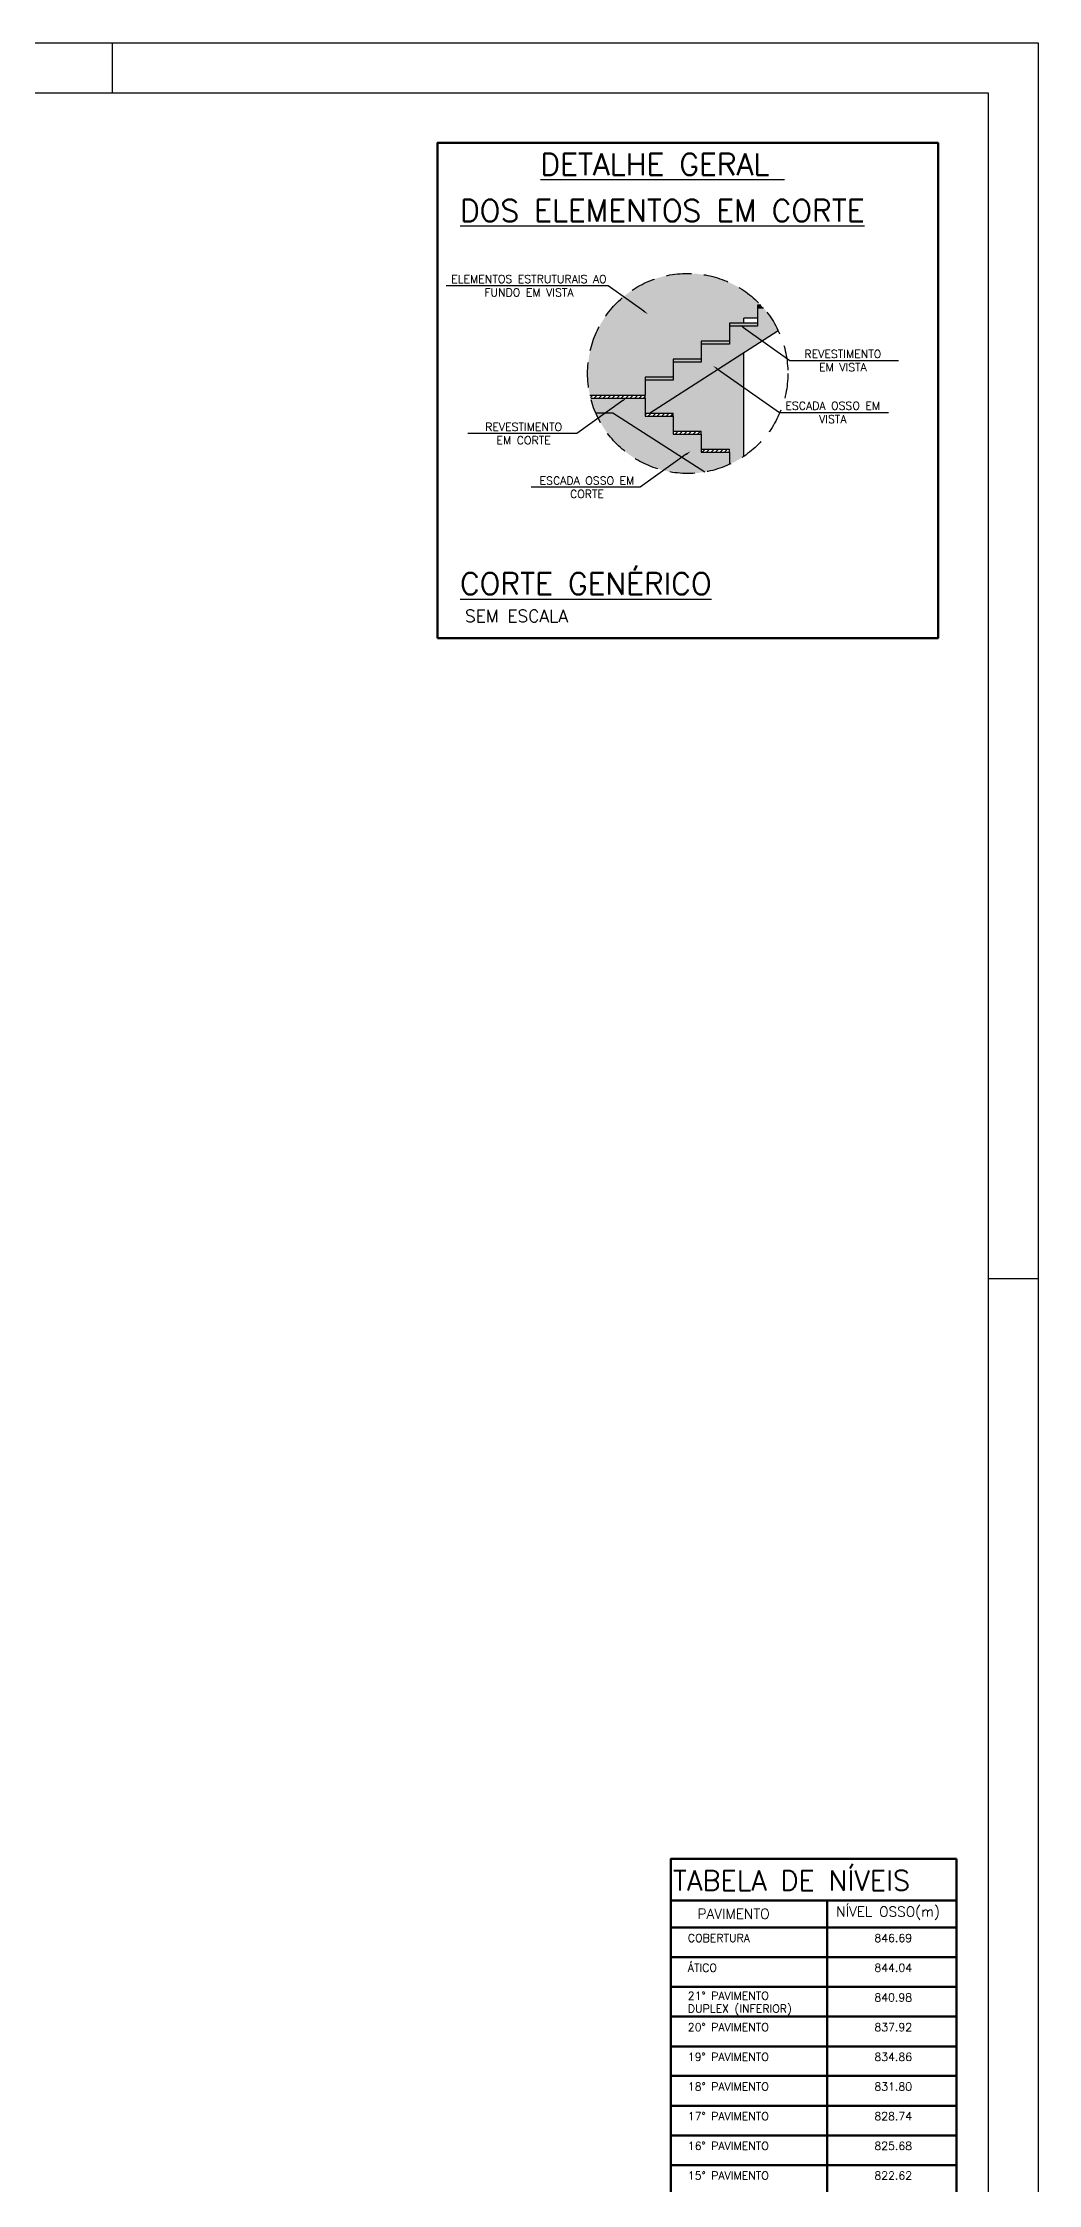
# Model space of a CAD drawing. Header units: millimetres. Extents: x 7530 to 14400, y -7174 to -2969.
# Drawn here: x 13406 to 14400, y -5109 to -2969 of the extents above; entities that cross this region are included whole.
import ezdxf
from ezdxf import colors
from ezdxf.entities.mleader import LeaderData, LeaderLine
from ezdxf.math import Vec2, Vec3

# ---------------------------------------------------------------- set-up
doc = ezdxf.new("R2010")
doc.units = ezdxf.units.MM
doc.header["$LTSCALE"] = 50
doc.linetypes.add('DASHED', pattern=[0.75, 0.5, -0.25])
for name, color, linetype in [('AR-TEXTO_REGUA 120_1-200', 4, 'Continuous'), ('F-AUX', 2, 'Continuous'), ('F-AUX-RED', 1, 'Continuous'), ('F-CORTE', 4, 'Continuous'), ('F-COTAS', 106, 'Continuous'), ('F-MARGEM', 1, 'Continuous'), ('F-REVESTIMENO HACH', 1, 'Continuous'), ('F-REVESTIMENTO', 1, 'Continuous'), ('F-SOLIDO', 71, 'Continuous'), ('F-TEXTO', 6, 'Continuous'), ('F-TEXTO ESCADA', 2, 'Continuous'), ('F-VISTA', 2, 'Continuous'), ('F-VISTA ESCADA', 2, 'Continuous'), ('F-VISTA SÓLIDO', 254, 'Continuous'), ('F-VISTA SÓLIDO ESCADA', 253, 'Continuous')]:
    doc.layers.add(name, color=color, linetype=linetype)
doc.layers.add('ARQ-ANO-TXT', color=2, linetype='Continuous', lineweight=9)
doc.layers.add('ARQ-DET', color=1, linetype='Continuous', lineweight=9)
doc.styles.add('REGUA-120-esc1_200', font='simplex.shx', dxfattribs={"height": 0.6})
doc.styles.add('ROMANS', font='romans.shx')
doc.styles.get("Standard").update_dxf_attribs({"font": 'romans.shx'})
pattern_1 = [(45, (-3839.32, 3571.483), (-2.245064, 2.245064), [])]

# ---------------------------------------------------------------- blocks, each defined once
blk = doc.blocks.new('A0-1L')
at = {"layer": 'F-MARGEM', "color": 2}
for p, q in [((0, 84.1), (137.4, 84.1)), ((118.9, 84.1), (118.9, 83.1)), ((118.9, 84.1), (118.9, 83.1)), ((137.4, 84.1), (137.4, 0)), ((136.4, 59.4), (137.4, 59.4)), ((136.4, 59.4), (137.4, 59.4))]:
    blk.add_line(p, q, dxfattribs=at)
blk.add_lwpolyline([(0, 84.1), (137.4, 84.1), (137.4, 0), (0, 0)], close=True, dxfattribs=at)
at = {"layer": 'F-MARGEM', "color": 7}
blk.add_lwpolyline([(2.5, 83.1), (136.4, 83.1), (136.4, 1), (2.5, 1)], close=True, dxfattribs=at)
blk = doc.blocks.new('A$C037E4E7A')
at = {"layer": 'ARQ-DET', "lineweight": 50}
for p, q in [((285.3, 1086), (285.3, 0)), ((156.2, 1044.3), (156.2, 0)), ((0, 1017.2), (285.3, 1017.2)), ((0, 987.5), (285.3, 987.5)), ((0, 957.8), (285.3, 957.8)), ((0, 928.1), (285.3, 928.1)), ((0, 898.4), (285.3, 898.4)), ((0, 868.8), (285.3, 868.8)), ((0, 839.1), (285.3, 839.1)), ((0, 809.4), (285.3, 809.4)), ((0, 779.7), (285.3, 779.7)), ((0, 750), (285.3, 750)), ((0, 720.3), (285.3, 720.3)), ((0, 690.6), (285.3, 690.6)), ((0, 660.9), (285.3, 660.9)), ((0, 631.3), (285.3, 631.3)), ((0, 601.6), (285.3, 601.6)), ((0, 571.9), (285.3, 571.9)), ((0, 542.2), (285.3, 542.2)), ((0, 512.5), (285.3, 512.5)), ((0, 482.8), (285.3, 482.8)), ((0, 425), (285.3, 425)), ((0, 379.7), (285.3, 379.7)), ((0, 334.4), (285.3, 334.4)), ((0, 289.1), (285.3, 289.1)), ((0, 243.7), (285.3, 243.7)), ((0, 195.3), (285.3, 195.3)), ((0, 146.9), (285.3, 146.9)), ((0, 98.4), (285.3, 98.4)), ((0, 65.6), (285.3, 65.6)), ((0, 32.8), (285.3, 32.8)), ((0, 0), (285.3, 0))]:
    blk.add_line(p, q, dxfattribs=at)
at = {"layer": 'ARQ-DET', "lineweight": 70}
blk.add_line((0, 1044.3), (285.3, 1044.3), dxfattribs=at)
at = {"layer": 'ARQ-DET', "lineweight": 50}
blk.add_lwpolyline([(285.3, 0), (0, 0), (0, 1086), (285.3, 1086)], dxfattribs=at)
at = {"layer": 'ARQ-ANO-TXT', "color": 4, "lineweight": 20, "insert": (2.2, 1074.2), "char_height": 20, "width": 545.423, "attachment_point": 1, "style": 'ROMANS'}
blk.add_mtext('TABELA DE NÍVEIS ', dxfattribs=at)
at = {"layer": 'ARQ-ANO-TXT', "color": 4, "char_height": 10, "attachment_point": 1, "style": 'ROMANS'}
for s, insert, width in [('PAVIMENTO', (26.6, 1035.9), 124.262), ('NÍVEL OSSO(m)', (165.1, 1038.1), 127.869)]:
    blk.add_mtext(s, dxfattribs=dict(at, insert=insert, width=width))
at = {"layer": 'F-AUX', "char_height": 8, "attachment_point": 1, "style": 'ROMANS'}
for s, insert, width in [('COBERTURA', (16.9, 1010.7), 88.586), ('846.69', (203.2, 1010.7), 44.093), ('ÁTICO', (16.9, 981), 43.291), ('844.04', (203.2, 981), 44.093), ('21° PAVIMENTO', (16.9, 953), 110.633), ('840.98', (203.2, 951.3), 44.093), ('20° PAVIMENTO', (16.9, 921.6), 110.633), ('DUPLEX (INFERIOR)', (16.9, 940.1), 139.329), ('837.92', (203.2, 921.6), 44.093), ('19° PAVIMENTO', (16.9, 891.9), 110.633), ('834.86', (203.2, 891.9), 44.093), ('18° PAVIMENTO', (16.9, 862.2), 110.633), ('831.80', (203.2, 862.2), 44.093), ('17° PAVIMENTO', (16.9, 832.6), 110.633), ('828.74', (203.2, 832.6), 44.093), ('16° PAVIMENTO', (16.9, 802.9), 110.633), ('825.68', (203.2, 802.9), 44.093), ('15° PAVIMENTO', (16.9, 773.2), 110.633), ('822.62', (203.2, 773.2), 44.093), ('14° PAVIMENTO', (16.9, 743.5), 110.633), ('819.56', (203.2, 743.5), 44.093), ('13° PAVIMENTO', (16.9, 713.8), 110.633), ('816.50', (203.2, 713.8), 44.093), ('12° PAVIMENTO', (16.9, 684.1), 110.633), ('813.44', (203.2, 684.1), 44.093), ('11° PAVIMENTO', (16.9, 654.4), 110.633), ('810.38', (203.2, 654.4), 44.093), ('10° PAVIMENTO', (16.9, 624.7), 110.633), ('807.32', (203.2, 624.7), 44.093), ('9° PAVIMENTO', (16.9, 595.1), 102.616), ('804.26', (203.2, 595.1), 44.093), ('8° PAVIMENTO', (16.9, 565.4), 102.616), ('801.20', (203.2, 565.4), 44.093), ('7° PAVIMENTO', (16.9, 535.7), 102.616), ('798.14', (203.2, 535.7), 44.093), ('6° PAVIMENTO', (16.9, 506), 102.616), ('795.08', (203.2, 506), 44.093), ('791.50 (LAZER)', (163.8, 477.9), 196.167), ('5° PAVIMENTO', (16.9, 460.7), 102.616), ('790.58 (LJ. TÉCNICA)', (172.7, 454.9), 92.185), ('4° PAVIMENTO', (16.9, 418.5), 102.616), ('787.16', (203.2, 410), 44.093), ('3° PAVIMENTO', (16.9, 373.2), 102.616), ('783.74', (203.2, 364.1), 44.093), ('2° PAVIMENTO', (16.9, 327.9), 102.616), ('780.32', (203.2, 318), 44.093), ('1° PAVIMENTO', (16.9, 282.6), 102.616), ('776.90 ', (203.2, 272.7), 48.101), ('TÉRREO ', (13.8, 231), 62.932), ('(NÍVEL ACESSO)', (13.8, 213.8), 114.24), ('773.50', (203.2, 214.9), 44.093), ('1º SUBSOLO', (13.8, 182.6), 85.781), ('770.44 (ACADEMIA )', (159.9, 186.2), 177.647), ('768.64 (LOBBY NR)', (162.5, 165.4), 129.473), ('2º SUBSOLO', (13.8, 134.1), 85.781), ('767.20 (RECEPÇÃO)', (164.8, 134.1), 137.089), ('765.04 (LOJA )', (181.3, 116.9), 97.405), ('3° SUBSOLO - ESTAC.', (13.8, 85.7), 151.92), ('761.44', (203.2, 85.7), 44.093), ('4° SUBSOLO - ESTAC.', (13.8, 52.9), 151.92), ('758.38', (203.2, 52.9), 44.093), ('5° SUBSOLO - ESTAC', (13.8, 20.1), 147.911), ('755.32', (203.2, 20.1), 44.093)]:
    blk.add_mtext(s, dxfattribs=dict(at, insert=insert, width=width))
blk = doc.blocks.new('A$C13D84952')
at = {"layer": 'F-REVESTIMENO HACH'}
h = blk.add_hatch(color=252, dxfattribs=at)
h.dxf.hatch_style = 1
edge = h.paths.add_edge_path()
edge.add_arc((3029.1, 4974.4), 100, 40.8986, 43.2137)
edge.add_line((3102, 5042.8), (3098.7, 5042.8))
edge.add_line((3098.7, 5042.8), (3098.7, 5039.8))
edge.add_line((3098.7, 5039.8), (3104.7, 5039.8))
h = blk.add_hatch(color=252, dxfattribs=at)
h.dxf.hatch_style = 1
h.paths.add_polyline_path([(3098.7, 5024.8), (3070.7, 5024.8), (3070.7, 5021.8), (3098.7, 5021.8)])
h = blk.add_hatch(color=252, dxfattribs=at)
h.dxf.hatch_style = 1
h.paths.add_polyline_path([(3042.7, 4988.8), (3014.7, 4988.8), (3014.7, 4985.8), (3042.7, 4985.8)])
h = blk.add_hatch(color=252, dxfattribs=at)
h.dxf.hatch_style = 1
h.paths.add_polyline_path([(3070.7, 5006.8), (3042.7, 5006.8), (3042.7, 5003.8), (3070.7, 5003.8)])
h = blk.add_hatch(color=252, dxfattribs=at)
h.dxf.hatch_style = 1
h.paths.add_polyline_path([(3014.7, 4970.8), (2986.7, 4970.8), (2986.7, 4967.8), (3014.7, 4967.8)])
h = blk.add_hatch(dxfattribs=at)
h.set_pattern_fill('ANSI31', color=256)
h.set_pattern_definition(pattern_1)
edge = h.paths.add_edge_path()
edge.add_arc((3029.1, 4974.4), 100, 192.4318, 194.1983)
edge.add_line((2932.2, 4949.8), (2986.7, 4949.8))
edge.add_line((2986.7, 4949.8), (2986.7, 4952.8))
edge.add_line((2986.7, 4952.8), (2931.5, 4952.8))
h = blk.add_hatch(dxfattribs=at)
h.set_pattern_fill('ANSI31', color=256)
h.set_pattern_definition(pattern_1)
h.paths.add_polyline_path([(3014.7, 4934.8), (2986.7, 4934.8), (2986.7, 4931.8), (3014.7, 4931.8)])
h = blk.add_hatch(dxfattribs=at)
h.set_pattern_fill('ANSI31', color=256)
h.set_pattern_definition(pattern_1)
h.paths.add_polyline_path([(3042.7, 4916.8), (3014.7, 4916.8), (3014.7, 4913.8), (3042.7, 4913.8)])
h = blk.add_hatch(dxfattribs=at)
h.set_pattern_fill('ANSI31', color=256)
h.set_pattern_definition(pattern_1)
h.paths.add_polyline_path([(3070.7, 4898.8), (3042.7, 4898.8), (3042.7, 4895.8), (3070.7, 4895.8)])
at = {"layer": 'F-SOLIDO'}
h = blk.add_hatch(color=256, dxfattribs=at)
h.dxf.hatch_style = 1
edge = h.paths.add_edge_path()
edge.add_arc((3029.1, 4974.4), 100, 194.1983, 203.2833)
edge.add_line((2937.3, 4934.8), (2954.3, 4934.8))
edge.add_line((2954.3, 4934.8), (3046.1, 4875.8))
edge.add_arc((3029.1, 4974.4), 100, 279.8014, 294.6022)
edge.add_line((3070.7, 4883.5), (3070.7, 4895.8))
edge.add_line((3070.7, 4895.8), (3042.7, 4895.8))
edge.add_line((3042.7, 4895.8), (3042.7, 4913.8))
edge.add_line((3042.7, 4913.8), (3014.7, 4913.8))
edge.add_line((3014.7, 4913.8), (3014.7, 4931.8))
edge.add_line((3014.7, 4931.8), (2986.7, 4931.8))
edge.add_line((2986.7, 4931.8), (2986.7, 4949.8))
edge.add_line((2986.7, 4949.8), (2932.2, 4949.8))
at = {"layer": 'F-VISTA SÓLIDO'}
h = blk.add_hatch(color=256, dxfattribs=at)
h.dxf.hatch_style = 1
edge = h.paths.add_edge_path()
edge.add_arc((3029.1, 4974.4), 100, 43.2137, 192.4318)
edge.add_line((2931.5, 4952.8), (2986.7, 4952.8))
edge.add_line((2986.7, 4952.8), (2986.7, 4967.8))
edge.add_line((2986.7, 4967.8), (2986.7, 4970.8))
edge.add_line((2986.7, 4970.8), (3014.7, 4970.8))
edge.add_line((3014.7, 4970.8), (3014.7, 4985.8))
edge.add_line((3014.7, 4985.8), (3014.7, 4988.8))
edge.add_line((3014.7, 4988.8), (3042.7, 4988.8))
edge.add_line((3042.7, 4988.8), (3042.7, 5003.8))
edge.add_line((3042.7, 5003.8), (3042.7, 5006.8))
edge.add_line((3042.7, 5006.8), (3070.7, 5006.8))
edge.add_line((3070.7, 5006.8), (3070.7, 5021.8))
edge.add_line((3070.7, 5021.8), (3070.7, 5024.8))
edge.add_line((3070.7, 5024.8), (3085.2, 5024.8))
edge.add_line((3085.2, 5024.8), (3085.2, 5029.8))
edge.add_line((3085.2, 5029.8), (3098.7, 5029.8))
edge.add_line((3098.7, 5029.8), (3098.7, 5039.8))
edge.add_line((3098.7, 5039.8), (3098.7, 5042.8))
edge.add_line((3098.7, 5042.8), (3102, 5042.8))
h = blk.add_hatch(color=256, dxfattribs=at)
h.dxf.hatch_style = 1
edge = h.paths.add_edge_path()
edge.add_arc((3029.1, 4974.4), 100, 294.6022, 304.1469)
edge.add_line((3085.2, 4891.6), (3085.2, 4995.3))
edge.add_line((3085.2, 4995.3), (2991.1, 4934.8))
edge.add_line((2991.1, 4934.8), (3014.7, 4934.8))
edge.add_line((3014.7, 4934.8), (3014.7, 4931.8))
edge.add_line((3014.7, 4931.8), (3014.7, 4916.8))
edge.add_line((3014.7, 4916.8), (3042.7, 4916.8))
edge.add_line((3042.7, 4916.8), (3042.7, 4913.8))
edge.add_line((3042.7, 4913.8), (3042.7, 4898.8))
edge.add_line((3042.7, 4898.8), (3070.7, 4898.8))
edge.add_line((3070.7, 4898.8), (3070.7, 4883.5))
h = blk.add_hatch(color=256, dxfattribs=at)
h.dxf.hatch_style = 1
edge = h.paths.add_edge_path()
edge.add_arc((3029.1, 4974.4), 100, 203.2833, 279.8014)
edge.add_line((3046.1, 4875.8), (2954.3, 4934.8))
edge.add_line((2954.3, 4934.8), (2937.3, 4934.8))
at = {"layer": 'F-VISTA SÓLIDO ESCADA'}
h = blk.add_hatch(color=256, dxfattribs=at)
h.dxf.hatch_style = 1
edge = h.paths.add_edge_path()
edge.add_arc((3029.1, 4974.4), 100, 25.4267, 40.8986)
edge.add_line((3104.7, 5039.8), (3098.7, 5039.8))
edge.add_line((3098.7, 5039.8), (3098.7, 5021.8))
edge.add_line((3098.7, 5021.8), (3070.7, 5021.8))
edge.add_line((3070.7, 5021.8), (3070.7, 5003.8))
edge.add_line((3070.7, 5003.8), (3042.7, 5003.8))
edge.add_line((3042.7, 5003.8), (3042.7, 4985.8))
edge.add_line((3042.7, 4985.8), (3014.7, 4985.8))
edge.add_line((3014.7, 4985.8), (3014.7, 4967.8))
edge.add_line((3014.7, 4967.8), (2986.7, 4967.8))
edge.add_line((2986.7, 4967.8), (2986.7, 4952.8))
edge.add_line((2986.7, 4952.8), (2986.7, 4949.8))
edge.add_line((2986.7, 4949.8), (2986.7, 4934.8))
edge.add_line((2986.7, 4934.8), (2991.1, 4934.8))
edge.add_line((2991.1, 4934.8), (3119.4, 5017.3))
at = {"layer": 'F-AUX', "linetype": 'DASHED'}
blk.add_circle((3029.1, 4974.4), 100, dxfattribs=at)
at = {"layer": 'F-CORTE'}
for p, q in [((2932.2, 4949.8), (2986.7, 4949.8)), ((2986.7, 4949.8), (2986.7, 4931.8)), ((2986.7, 4931.8), (3014.7, 4931.8)), ((3014.7, 4931.8), (3014.7, 4913.8)), ((3014.7, 4913.8), (3042.7, 4913.8)), ((3042.7, 4913.8), (3042.7, 4895.8)), ((3042.7, 4895.8), (3070.7, 4895.8)), ((3070.7, 4895.8), (3070.7, 4883.5))]:
    blk.add_line(p, q, dxfattribs=at)
blk.add_lwpolyline([(3046.1, 4875.8), (2954.3, 4934.8), (2937.3, 4934.8)], dxfattribs=at)
at = {"layer": 'F-REVESTIMENTO'}
for p, q in [((3102, 5042.8), (3098.7, 5042.8)), ((3098.7, 5042.8), (3098.7, 5039.8)), ((3098.7, 5024.8), (3070.7, 5024.8)), ((3070.7, 5024.8), (3070.7, 5021.8)), ((3042.7, 4988.8), (3014.7, 4988.8)), ((3014.7, 4988.8), (3014.7, 4985.8)), ((3070.7, 5006.8), (3042.7, 5006.8)), ((3042.7, 5006.8), (3042.7, 5003.8)), ((3014.7, 4970.8), (2986.7, 4970.8)), ((2986.7, 4970.8), (2986.7, 4967.8)), ((2931.5, 4952.8), (2986.7, 4952.8)), ((2986.7, 4934.8), (3014.7, 4934.8)), ((3014.7, 4916.8), (3042.7, 4916.8)), ((3042.7, 4898.8), (3070.7, 4898.8))]:
    blk.add_line(p, q, dxfattribs=at)
for points in [[(2986.7, 4949.8), (2986.7, 4952.8)], [(3014.7, 4931.8), (3014.7, 4934.8)], [(3042.7, 4913.8), (3042.7, 4916.8)], [(3070.7, 4895.8), (3070.7, 4898.8)]]:
    blk.add_lwpolyline(points, dxfattribs=at)
at = {"layer": 'F-VISTA'}
for p, q in [((3085.2, 5024.8), (3085.2, 5029.8)), ((3085.2, 4891.6), (3085.2, 4995.3))]:
    blk.add_line(p, q, dxfattribs=at)
blk.add_lwpolyline([(3098.7, 5029.8), (3085.2, 5029.8)], dxfattribs=at)
at = {"layer": 'F-VISTA ESCADA'}
for p, q in [((3098.7, 5039.8), (3098.7, 5021.8)), ((3104.7, 5039.8), (3098.7, 5039.8)), ((3070.7, 5021.8), (3070.7, 5003.8)), ((3098.7, 5021.8), (3070.7, 5021.8)), ((3042.7, 5003.8), (3042.7, 4985.8)), ((3070.7, 5003.8), (3042.7, 5003.8)), ((2986.7, 4967.8), (2986.7, 4952.8)), ((3014.7, 4967.8), (2986.7, 4967.8)), ((3014.7, 4985.8), (3014.7, 4967.8)), ((3042.7, 4985.8), (3014.7, 4985.8))]:
    blk.add_line(p, q, dxfattribs=at)
blk.add_lwpolyline([(2991.1, 4934.8), (3119.4, 5017.3)], dxfattribs=at)
at = {"layer": 'F-TEXTO ESCADA', "char_height": 8, "attachment_point": 5, "style": 'ROMANS'}
for s, width, insert in [('ELEMENTOS ESTRUTURAIS AO FUNDO EM VISTA', 168.685, (2870.5, 5062.1)), ('REVESTIMENTO\\PEM VISTA', 104.576, (3184.1, 4987.2)), ('ESCADA OSSO EM VISTA', 104.576, (3174, 4935.4)), ('REVESTIMENTO\\PEM CORTE', 104.576, (2865.2, 4914.3)), ('ESCADA OSSO EM CORTE', 104.576, (2928.5, 4860.6))]:
    blk.add_mtext_dynamic_manual_height_columns(s, width=width, gutter_width=12.5, heights=[0], dxfattribs=dict(at, insert=insert))
at = {"layer": 'F-AUX-RED'}
ml = blk.add_multileader_mtext('Standard', dxfattribs=at)
ml.set_content('', color=256)
ml.set_leader_properties()
ml.build(insert=Vec2(0, 0))
ml.multileader.update_dxf_attribs({"text_right_attachment_type": 6, "dogleg_length": 0.36, "arrow_head_size": 5})
ctx = ml.context
ctx.base_point, ctx.char_height, ctx.arrow_head_size, ctx.landing_gap_size, ctx.plane_origin = Vec3(2787.7, 5062.2), 0.18, 5, 0.09, Vec3(2951.7, 5094.5)
ctx.right_attachment, ctx.text_align_type = 6, 2
notes = []
notes.append((ctx, [(0, (1, 1, 0), (2949.8, 5062.1), (-1, 0), 161.9, [(0, [(2989.4, 5033.7)], 0, [])])]))
ctx.mtext.insert, ctx.mtext.rotation, ctx.mtext.alignment, ctx.mtext.flow_direction = Vec3(2787.8, 5062.3), -3.141593, 3, 5
ml = blk.add_multileader_mtext('Standard', dxfattribs=at)
ml.set_content('', color=256)
ml.set_leader_properties()
ml.build(insert=Vec2(0, 0))
ml.multileader.update_dxf_attribs({"text_right_attachment_type": 6, "dogleg_length": 0.36, "arrow_head_size": 5})
ctx = ml.context
ctx.base_point, ctx.char_height, ctx.arrow_head_size, ctx.landing_gap_size, ctx.plane_origin = Vec3(3239.6, 4987.2), 0.18, 5, 0.09, Vec3(3129.2, 4954.9)
ctx.right_attachment = 6
notes.append((ctx, [(0, (1, 1, 0), (3131, 4987.2), (1, 0), 108.6, [(0, [(3080.8, 5023.1)], 0, [])])]))
ctx.mtext.insert, ctx.mtext.rotation, ctx.mtext.flow_direction = Vec3(3239.7, 4987.3), -3.141593, 5
ml = blk.add_multileader_mtext('Standard', dxfattribs=at)
ml.set_content('', color=256)
ml.set_leader_properties()
ml.build(insert=Vec2(0, 0))
ml.multileader.update_dxf_attribs({"text_right_attachment_type": 6, "dogleg_length": 0.36, "arrow_head_size": 5})
ctx = ml.context
ctx.base_point, ctx.char_height, ctx.arrow_head_size, ctx.landing_gap_size, ctx.plane_origin = Vec3(3229.5, 4935.4), 0.18, 5, 0.09, Vec3(3119, 4903)
ctx.right_attachment = 6
notes.append((ctx, [(0, (1, 1, 0), (3120.9, 4935.4), (1, 0), 108.6, [(0, [(3054.3, 4982)], 0, [])])]))
ctx.mtext.insert, ctx.mtext.rotation, ctx.mtext.flow_direction = Vec3(3229.6, 4935.4), -3.141593, 5
ml = blk.add_multileader_mtext('Standard', dxfattribs=at)
ml.set_content('', color=256)
ml.set_leader_properties()
ml.build(insert=Vec2(0, 0))
ml.multileader.update_dxf_attribs({"text_right_attachment_type": 6, "dogleg_length": 0.36, "arrow_head_size": 5})
ctx = ml.context
ctx.base_point, ctx.char_height, ctx.arrow_head_size, ctx.landing_gap_size, ctx.plane_origin = Vec3(2809.4, 4914.4), 0.18, 5, 0.09, Vec3(2920.1, 4882)
ctx.right_attachment, ctx.text_align_type = 6, 2
notes.append((ctx, [(0, (1, 1, 0), (2918.2, 4914.3), (-1, 0), 108.6, [(0, [(2968.4, 4950.2)], 0, [])])]))
ctx.mtext.insert, ctx.mtext.rotation, ctx.mtext.alignment, ctx.mtext.flow_direction = Vec3(2809.5, 4914.5), -3.141593, 3, 5
ml = blk.add_multileader_mtext('Standard', dxfattribs=at)
ml.set_content('', color=256)
ml.set_leader_properties()
ml.build(insert=Vec2(0, 0))
ml.multileader.update_dxf_attribs({"text_right_attachment_type": 6, "dogleg_length": 0.36, "arrow_head_size": 5})
ctx = ml.context
ctx.base_point, ctx.char_height, ctx.arrow_head_size, ctx.landing_gap_size, ctx.plane_origin = Vec3(2872.7, 4860.7), 0.18, 5, 0.09, Vec3(2983.4, 4828.3)
ctx.right_attachment, ctx.text_align_type = 6, 2
notes.append((ctx, [(0, (1, 1, 0), (2981.5, 4860.6), (-1, 0), 108.6, [(0, [(3031.7, 4896.5)], 0, [])])]))
ctx.mtext.insert, ctx.mtext.rotation, ctx.mtext.alignment, ctx.mtext.flow_direction = Vec3(2872.8, 4860.8), -3.141593, 3, 5
for ctx, leaders in notes:
    for number, flags, end, landing, length, lines in leaders:
        leader = LeaderData()
        leader.index, (leader.has_last_leader_line, leader.has_dogleg_vector, leader.attachment_direction) = number, flags
        leader.last_leader_point, leader.dogleg_vector, leader.dogleg_length = Vec3(end), Vec3(landing), length
        for number, points, colour, breaks in lines:
            line = LeaderLine()
            line.index, line.vertices, line.color, line.breaks = number, Vec3.list(points), colors.encode_raw_color(colour), breaks
            leader.lines.append(line)
        ctx.leaders.append(leader)

msp = doc.modelspace()

# ---------------------------------------------------------------- linework, layer by layer
at = {"layer": 'ARQ-DET', "lineweight": 50}
msp.add_lwpolyline([(13800, -3563.635), (13800, -3068.635), (14300, -3068.635), (14300, -3563.635)], close=True, dxfattribs=at)

# ---------------------------------------------------------------- block references
msp.add_blockref('A$C037E4E7A', (14033.202, -5869.734))
at = {"layer": 'F-COTAS'}
msp.add_blockref('A$C13D84952', (11020.887, -8273.523), dxfattribs=at)
at = {"layer": 'F-MARGEM', "xscale": 50, "yscale": 50, "zscale": 50}
msp.add_blockref('A0-1L', (7530, -7173.635), dxfattribs=at)

# ---------------------------------------------------------------- texts
at = {"layer": 'AR-TEXTO_REGUA 120_1-200', "color": 2, "style": 'REGUA-120-esc1_200'}
msp.add_text('SEM ESCALA', height=12.5, dxfattribs=at).set_placement((13827.44, -3547.816))
at = {"layer": 'F-TEXTO', "style": 'ROMANS'}
for s, p in [('%%UDETALHE GERAL ', (13902.86, -3100.972)), ('%%UDOS ELEMENTOS EM CORTE', (13822.6, -3147.282)), ('%%UCORTE GENÉRICO', (13822.6, -3520.204))]:
    msp.add_text(s, height=21.875, dxfattribs=at).set_placement(p)

doc.saveas('drawing.dxf')
